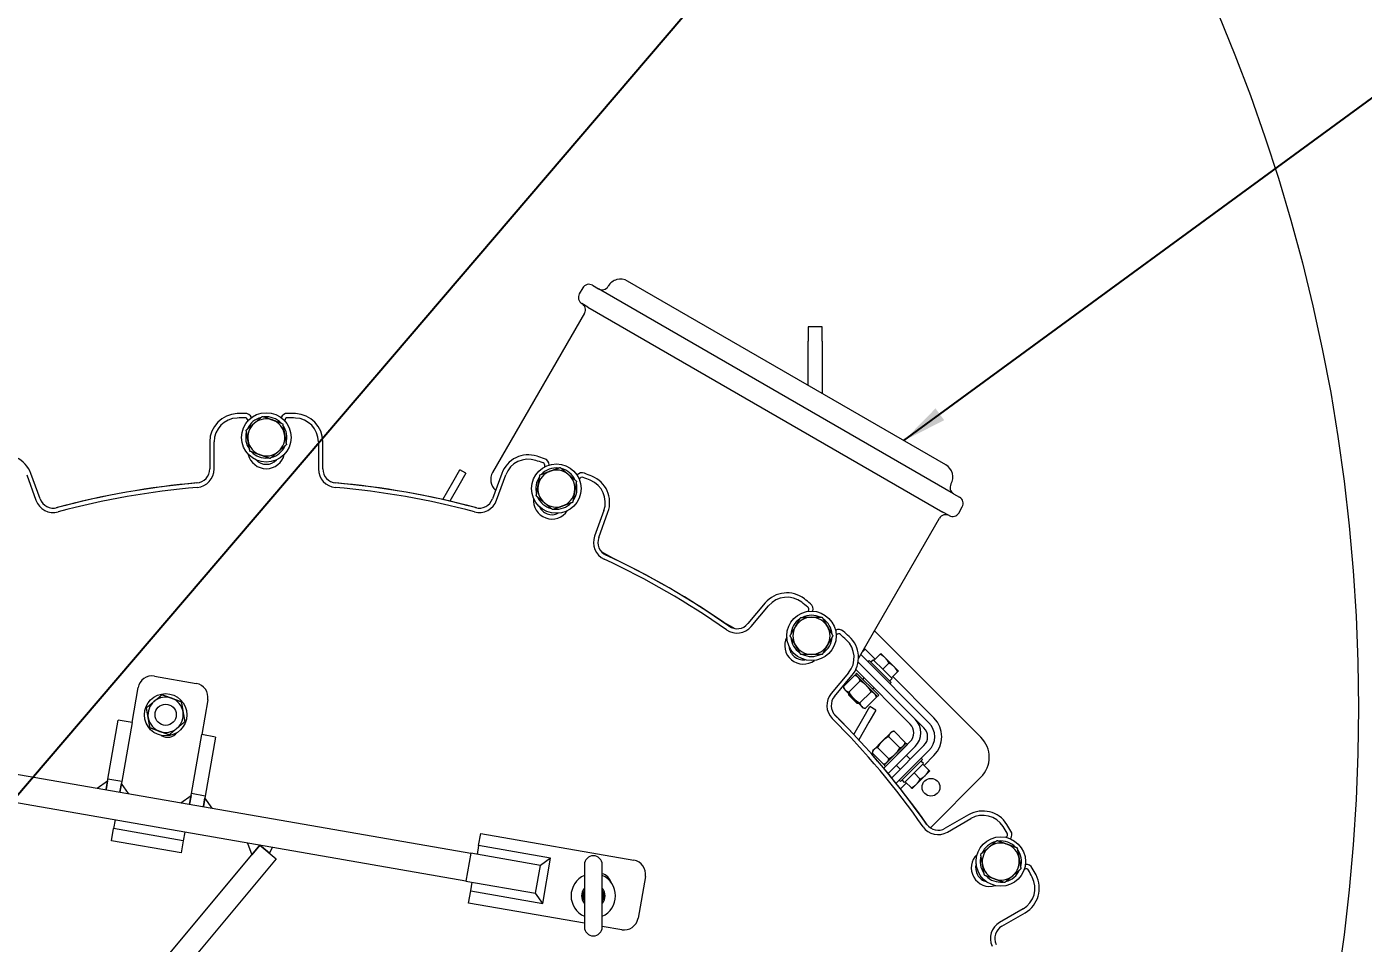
# Model space of a CAD drawing. Header units: inches. Extents: x 20 to 536, y 8 to 344.
# Drawn here: x 102.39 to 149.68, y 266.12 to 298.55 of the extents above; entities that cross this region are included whole.
import ezdxf

# ---------------------------------------------------------------- set-up
doc = ezdxf.new("R2010")
doc.units = ezdxf.units.IN
doc.header["$LTSCALE"] = 16
doc.header["$MEASUREMENT"] = 0
for name, color, linetype, lineweight in [('Dimension (ANSI)', 7, 'Continuous', 25), ('Symbol', 7, 'Continuous', 25), ('Symbol (ANSI)', 7, 'Continuous', 25), ('Visible', 7, 'Continuous', 18)]:
    doc.layers.add(name, color=color, linetype=linetype, lineweight=lineweight)
doc.styles.add('MEMCOR Medium', font='arial.ttf')
doc.styles.add('Standard D-E', font='arial.ttf')
doc.dimstyles.new('Default (ANSI)', dxfattribs={"dimscale": 16, "dimtxt": 0.15, "dimasz": 0.098425, "dimexe": 0.125, "dimexo": 0.0625, "dimgap": 0.031496, "dimtad": 0, "dimtih": 1, "dimtoh": 1, "dimdec": 4, "dimrnd": 1e-08, "dimzin": 3, "dimdsep": 46, "dimlunit": 5, "dimtxsty": 'MEMCOR Medium', "dimcen": 0.09, "dimdle": 0.393701, "dimclrd": 256, "dimclre": 256, "dimclrt": 256, "dimadec": 0, "dimazin": 1, "dimtfac": 0.8, "dimtofl": 0, "dimtmove": 0, "dimatfit": 3, "dimfxl": 1, "dimfrac": 1, "dimtolj": 1, "dimtzin": 4, "dimlwd": -1, "dimlwe": -1, "dimarcsym": 0})
doc.dimstyles.new('Default (ANSI)$7', dxfattribs={"dimscale": 16, "dimtxt": 0.15, "dimasz": 0.098425, "dimexe": 0.125, "dimexo": 0.0625, "dimgap": 0.031496, "dimtad": 0, "dimtih": 1, "dimtoh": 1, "dimdec": 4, "dimrnd": 1e-08, "dimzin": 3, "dimdsep": 46, "dimlunit": 5, "dimtxsty": 'MEMCOR Medium', "dimcen": 0.09, "dimdle": 0.393701, "dimclrd": 256, "dimclre": 256, "dimclrt": 256, "dimadec": 0, "dimazin": 1, "dimtfac": 0.8, "dimtofl": 0, "dimtmove": 0, "dimatfit": 3, "dimfxl": 1, "dimfrac": 1, "dimtolj": 1, "dimtzin": 4, "dimlwd": -1, "dimlwe": -1, "dimarcsym": 0})
doc.dimstyles.new('in [mm] D-E NeptuneBenson$7', dxfattribs={"dimscale": 16, "dimtxt": 0.15, "dimasz": 0.098425, "dimexe": 0.125, "dimexo": 0.063, "dimgap": 0.031496, "dimtad": 0, "dimtih": 1, "dimtoh": 1, "dimdec": 4, "dimrnd": 1e-08, "dimzin": 3, "dimdsep": 46, "dimlunit": 5, "dimtxsty": 'Standard D-E', "dimcen": 0.09, "dimdle": 0.393701, "dimclrd": 256, "dimclre": 256, "dimclrt": 256, "dimadec": 1, "dimazin": 1, "dimtfac": 1, "dimtofl": 0, "dimtmove": 0, "dimatfit": 3, "dimfxl": 1, "dimfrac": 1, "dimtolj": 1, "dimtzin": 4, "dimlwd": -1, "dimlwe": -1, "dimarcsym": 0})

# ---------------------------------------------------------------- blocks, each defined once
blk = doc.blocks.new('*D26')
at = {"layer": 'Defpoints', "color": 0, "transparency": 16777216}
for p in [(124.992, 324.332), (86.51, 274.451)]:
    blk.add_point(p, dxfattribs=at)
at = {"layer": 'Dimension (ANSI)', "transparency": 16777216}
for p, q in [((132.33, 333.844), (125.954, 325.579)), ((134.447, 333.844), (132.33, 333.844))]:
    blk.add_line(p, q, dxfattribs=at)
blk.add_solid([(125.746, 325.739), (126.162, 325.418), (124.992, 324.332)], dxfattribs=at)
at = {"layer": 'Dimension (ANSI)', "transparency": 16777216, "insert": (134.951, 339.168), "char_height": 2.4, "attachment_point": 1, "style": 'MEMCOR Medium'}
blk.add_mtext('\\A1; \\fArial|b0|i0;\\H2.4000;R63 in\\P[R1600.2 mm]{\\P\\fArial|b0|i0;\\H2.4000;RADIAL CLEARANCE REQUIRED}', dxfattribs=at)

msp = doc.modelspace()

# ---------------------------------------------------------------- linework, layer by layer
at = {"layer": 'Visible'}
for p, q in [((122.40861, 289.40108), (122.62511, 289.27608)), ((134.90796, 283.05059), (123.64963, 289.55059)), ((122.0671, 289.30957), (121.9421, 289.09306)), ((135.18248, 282.02608), (122.62511, 289.27608)), ((122.25011, 288.62656), (122.03361, 288.75156)), ((122.25011, 288.62656), (134.80748, 281.37656)), ((122.12511, 288.41005), (118.87511, 282.78088)), ((135.18248, 282.02608), (135.39899, 281.90108)), ((135.02399, 281.25156), (134.80748, 281.37656)), ((135.36549, 281.34306), (135.49049, 281.55957)), ((131.82039, 276.20276), (134.68248, 281.16005)), ((122.71495, 279.9866), (123.1948, 279.70956)), ((126.96094, 277.53518), (127.44079, 277.25814))]:
    msp.add_line(p, q, dxfattribs=at)
at = {"layer": 'Visible', "linetype": 'Continuous', "lineweight": 18}
for p, q in [((130.03839, 287.92561), (130.03839, 287.42561)), ((130.53839, 287.92561), (130.03839, 287.92561)), ((130.53839, 287.42561), (130.53839, 287.92561)), ((130.03839, 285.86204), (130.03839, 287.42561)), ((130.53839, 287.42561), (130.53839, 285.57337)), ((110.21374, 284.61724), (110.21374, 284.59793)), ((111.52374, 284.59793), (111.52374, 284.61724)), ((108.86874, 283.85968), (108.86874, 282.90347)), ((109.02374, 282.90347), (109.02374, 283.85968)), ((112.71374, 283.85968), (112.71374, 282.90347)), ((112.86874, 282.90347), (112.86874, 283.85968)), ((110.93131, 283.29095), (110.93006, 283.29796)), ((117.46665, 282.43936), (117.71665, 282.87237)), ((117.93316, 282.74737), (117.71665, 282.87237)), ((120.72104, 282.99551), (120.71444, 282.97736)), ((102.39376, 282.69064), (102.72081, 281.79209)), ((102.86646, 281.84511), (102.53942, 282.74365)), ((117.10969, 281.82108), (117.46665, 282.43936)), ((117.68316, 282.31436), (117.36462, 281.76263)), ((117.93316, 282.74737), (117.68316, 282.31436)), ((119.19805, 282.74365), (118.87101, 281.84511)), ((119.01666, 281.79209), (119.34371, 282.69064)), ((121.94543, 282.52932), (121.95204, 282.54746)), ((120.94173, 281.50378), (120.94295, 281.5108)), ((122.81117, 281.42859), (122.48413, 280.53004)), ((122.62978, 280.47703), (122.95682, 281.37557)), ((128.52273, 278.16209), (127.90809, 277.42959)), ((128.02683, 277.32996), (128.64147, 278.06246)), ((130.04001, 277.87787), (130.0276, 277.86308)), ((127.20887, 277.36365), (127.22687, 277.38165)), ((132.38387, 277.17873), (136.15272, 273.40988)), ((131.03112, 277.02103), (131.04353, 277.03582)), ((129.73719, 276.40062), (129.74074, 276.4068)), ((134.31425, 273.91899), (131.89729, 276.33595)), ((132.05616, 276.53063), (131.9462, 276.42067)), ((132.05616, 276.53063), (132.0267, 276.5601)), ((132.41269, 276.1741), (132.05616, 276.53063)), ((132.34837, 276.15073), (132.25998, 276.06234)), ((132.34837, 276.15073), (132.36884, 276.13026)), ((132.36884, 276.13026), (132.58428, 276.34569)), ((132.76659, 276.21865), (132.61191, 276.37332)), ((133.07595, 275.90929), (132.76659, 276.21865)), ((131.46817, 275.69058), (130.85353, 274.95807)), ((131.75531, 275.67749), (131.71076, 275.63295)), ((131.72328, 275.80285), (133.64836, 273.87777)), ((132.53479, 274.898), (131.75531, 275.67749)), ((133.82514, 274.05455), (131.8077, 276.07199)), ((134.13747, 273.74222), (131.8077, 276.07199)), ((132.20007, 276.12225), (132.15553, 276.07771)), ((132.97956, 275.34277), (132.20007, 276.12225)), ((132.41611, 276.08299), (132.36884, 276.13026)), ((132.41611, 276.08299), (132.63093, 275.86817)), ((132.6782, 275.8209), (132.63093, 275.86817)), ((132.6782, 275.8209), (132.89364, 276.03633)), ((132.72547, 275.77363), (132.6782, 275.8209)), ((132.72547, 275.77363), (132.94029, 275.55881)), ((132.98756, 275.51154), (133.203, 275.72698)), ((133.23063, 275.75461), (133.07595, 275.90929)), ((106.91353, 275.57216), (108.39124, 275.31455)), ((130.97227, 274.85844), (131.58691, 275.59094)), ((131.28804, 275.20223), (131.68492, 275.59911)), ((131.30988, 275.12071), (131.28804, 275.20223)), ((131.48091, 275.00936), (131.8778, 275.40624)), ((131.76644, 275.57727), (131.68492, 275.59911)), ((132.49025, 274.85346), (131.71076, 275.63295)), ((132.01494, 275.51119), (131.96827, 275.46452)), ((133.0115, 275.4876), (132.92311, 275.39921)), ((132.97956, 275.34277), (132.93502, 275.29822)), ((132.98756, 275.51154), (132.94029, 275.55881)), ((132.98756, 275.51154), (133.0115, 275.4876)), ((134.49102, 274.09577), (133.03141, 275.55538)), ((106.12042, 273.93403), (106.33509, 275.16546)), ((108.79795, 274.73611), (108.58327, 273.50469)), ((131.30988, 275.12071), (131.35464, 275.07596)), ((131.35464, 275.07596), (131.64395, 274.78665)), ((131.47315, 274.90463), (131.47315, 274.95744)), ((131.76193, 274.61585), (131.47315, 274.90463)), ((131.64395, 274.78665), (131.93326, 274.49734)), ((131.86666, 274.62361), (132.26354, 275.02049)), ((132.05953, 274.43074), (132.45642, 274.82762)), ((132.3685, 275.15764), (132.32183, 275.11097)), ((132.43457, 274.90914), (132.45642, 274.82762)), ((132.53479, 274.898), (132.49025, 274.85346)), ((131.76193, 274.61585), (131.81475, 274.61585)), ((131.93326, 274.49734), (131.97802, 274.45258)), ((131.97258, 274.06436), (132.22258, 274.49737)), ((131.97802, 274.45258), (132.05953, 274.43074)), ((132.43908, 274.37237), (132.18908, 273.93936)), ((132.43908, 274.37237), (132.22258, 274.49737)), ((105.26376, 271.9314), (105.62785, 274.0199)), ((106.12042, 273.93403), (105.62785, 274.0199)), ((106.12042, 273.93403), (105.75633, 271.84553)), ((131.65404, 273.51263), (131.97258, 274.06436)), ((132.18908, 273.93936), (131.83212, 273.32108)), ((94.8598, 273.35937), (118.10387, 269.30728)), ((108.21919, 271.41618), (108.58327, 273.50469)), ((109.07585, 273.41882), (108.58327, 273.50469)), ((109.07585, 273.41882), (108.71176, 271.33031)), ((132.95079, 273.56056), (132.66148, 273.27125)), ((132.88419, 273.43429), (133.28107, 273.03741)), ((132.99554, 273.60532), (132.95079, 273.56056)), ((132.99554, 273.60532), (133.07706, 273.62716)), ((133.07706, 273.62716), (133.47394, 273.23028)), ((117.93213, 268.32214), (89.62898, 273.25616)), ((132.32741, 272.93719), (132.30557, 272.85567)), ((132.30557, 272.85567), (132.70245, 272.45879)), ((132.37217, 272.98194), (132.32741, 272.93719)), ((132.66148, 273.27125), (132.37217, 272.98194)), ((132.49844, 273.04854), (132.89532, 272.65166)), ((133.64836, 273.25552), (132.71231, 272.31947)), ((132.72829, 272.42495), (133.50778, 273.20444)), ((132.77283, 272.38041), (133.55232, 273.1599)), ((132.87273, 272.12634), (133.82514, 273.07874)), ((132.99469, 271.97718), (134.13747, 273.11996)), ((133.15233, 271.78127), (134.31425, 272.94319)), ((133.33956, 272.94672), (133.33935, 272.94693)), ((133.4521, 273.14876), (133.47394, 273.23028)), ((133.55232, 273.1599), (133.50778, 273.20444)), ((132.78397, 272.48063), (132.70245, 272.45879)), ((132.77283, 272.38041), (132.72829, 272.42495)), ((132.98601, 272.59317), (132.9858, 272.59338)), ((133.29834, 272.28083), (133.16278, 272.41639)), ((133.30669, 271.84655), (134.08618, 272.62604)), ((133.65189, 272.63439), (133.51634, 272.76995)), ((134.04692, 272.40999), (133.83209, 272.19517)), ((134.11465, 272.47773), (134.02627, 272.56612)), ((134.08618, 272.62604), (134.04164, 272.67058)), ((134.04692, 272.40999), (134.09418, 272.45726)), ((134.11465, 272.47773), (134.09418, 272.45726)), ((134.09418, 272.45726), (134.30962, 272.24183)), ((134.13803, 272.41342), (134.49102, 272.76641)), ((105.1985, 271.55704), (105.26376, 271.9314)), ((105.75633, 271.84553), (105.26376, 271.9314)), ((133.30669, 271.84655), (133.26215, 271.89109)), ((133.45153, 271.81461), (133.36314, 271.903)), ((133.73756, 272.10064), (133.52273, 271.88581)), ((133.73756, 272.10064), (133.78482, 272.1479)), ((133.78482, 272.1479), (133.83209, 272.19517)), ((133.78482, 272.1479), (134.00026, 271.93247)), ((133.87321, 271.75016), (134.18257, 272.05952)), ((134.18257, 272.05952), (134.33725, 272.2142)), ((136.15272, 271.99566), (134.36318, 270.20612)), ((104.89064, 271.61071), (105.25217, 271.8649)), ((105.25217, 271.8649), (105.1985, 271.55704)), ((105.75633, 271.84553), (105.69107, 271.47117)), ((105.69107, 271.47117), (105.74474, 271.77903)), ((105.99893, 271.41751), (105.74474, 271.77903)), ((108.15393, 271.04183), (108.21919, 271.41618)), ((108.71176, 271.33031), (108.21919, 271.41618)), ((133.30839, 271.58378), (133.51931, 271.7947)), ((133.47547, 271.83855), (133.45153, 271.81461)), ((133.47547, 271.83855), (133.52273, 271.88581)), ((133.47547, 271.83855), (133.6909, 271.62311)), ((133.71853, 271.59548), (133.87321, 271.75016)), ((107.84607, 271.0955), (108.2076, 271.34969)), ((108.2076, 271.34969), (108.15393, 271.04183)), ((108.71176, 271.33031), (108.6465, 270.95596)), ((108.6465, 270.95596), (108.70017, 271.26382)), ((108.95436, 270.90229), (108.70017, 271.26382)), ((105.51933, 270.48603), (105.46567, 270.17817)), ((135.71808, 270.66761), (134.88998, 270.1895)), ((134.96748, 270.05527), (135.79558, 270.53337)), ((105.39053, 269.74717), (105.46567, 270.17817)), ((107.92852, 269.74883), (105.46567, 270.17817)), ((107.98219, 270.05669), (107.92852, 269.74883)), ((118.3792, 269.57649), (118.45433, 270.00749)), ((118.45433, 270.00749), (123.87262, 269.06294)), ((95.57438, 251.56119), (110.64495, 269.59249)), ((107.85339, 269.31783), (105.39053, 269.74717)), ((107.92852, 269.74883), (107.85339, 269.31783)), ((110.20957, 269.66839), (110.36153, 269.2534)), ((110.64495, 269.59249), (110.36153, 269.2534)), ((110.64495, 269.59249), (111.22041, 269.11152)), ((110.98404, 269.30908), (110.64495, 269.59249)), ((118.3792, 269.57649), (118.32553, 269.26864)), ((120.92825, 269.13212), (118.3792, 269.57649)), ((137.04665, 269.88158), (137.02992, 269.87193)), ((111.22041, 269.11152), (96.14985, 251.08021)), ((111.08032, 269.5166), (110.98404, 269.30908)), ((118.10387, 269.30728), (117.93213, 268.32214)), ((120.56673, 268.87793), (118.10387, 269.30728)), ((120.92825, 269.13212), (120.56673, 268.87793)), ((120.64918, 267.53127), (120.92825, 269.13212)), ((120.39499, 267.89279), (120.56673, 268.87793)), ((122.12377, 268.90279), (122.12377, 266.69807)), ((122.7537, 266.69807), (122.7537, 268.90279)), ((136.25683, 268.597), (136.26228, 268.60159)), ((137.68492, 268.73744), (137.70165, 268.74709)), ((117.93213, 268.32214), (120.39499, 267.89279)), ((118.10012, 267.97564), (118.15379, 268.28349)), ((124.27932, 268.4845), (124.02171, 267.00678)), ((118.02499, 267.54464), (118.10012, 267.97564)), ((118.10012, 267.97564), (120.64918, 267.53127)), ((120.64918, 267.53127), (120.39499, 267.89279)), ((122.12377, 266.8301), (118.02499, 267.54464)), ((137.64058, 267.33774), (136.81248, 266.85963)), ((136.88998, 266.7254), (137.71808, 267.20351)), ((123.44327, 266.60008), (122.7537, 266.72029))]:
    msp.add_line(p, q, dxfattribs=at)
for centre, radius in [((86.51016, 274.4507), 63), ((110.86874, 284.01776), 0.875), ((121.1315, 282.20816), 0.875), ((130.15643, 276.99761), 0.875), ((107.30791, 274.2059), 0.75), ((107.30791, 274.2059), 0.37513), ((107.30791, 274.2059), 0.375), ((134.38496, 271.64211), 0.315), ((136.85498, 269.0146), 0.875)]:
    msp.add_circle(centre, radius, dxfattribs=at)
at = {"layer": 'Visible'}
for centre, radius, start, end in [((122.28361, 289.18457), 0.25, 60, 150), ((123.39963, 289.11758), 0.5, 60, 150), ((122.15861, 288.96806), 0.25, 150, 240), ((122.75011, 289.49258), 0.25, 240, 330), ((121.90861, 288.53505), 0.25, 330, 60), ((119.30813, 282.53088), 0.5, 150, 229.365118), ((134.65796, 282.61758), 0.5, 330, 60), ((135.30748, 282.24258), 0.25, 150, 240), ((135.27399, 281.68457), 0.25, 330, 60), ((134.89899, 281.03505), 0.25, 60, 150), ((135.14899, 281.46806), 0.25, 240, 330)]:
    msp.add_arc(centre, radius, start, end, dxfattribs=at)
at = {"layer": 'Visible', "linetype": 'Continuous', "lineweight": 18}
for centre, radius, start, end in [((109.86874, 283.85968), 1, 91.918851, 180), ((109.86874, 283.85968), 0.845, 91.918851, 180), ((110.86874, 254.01143), 30.865, 91.403761, 91.918851), ((110.86874, 254.01143), 30.71, 91.403761, 91.918851), ((110.11874, 284.61724), 0.25, 24.25653, 91.403761), ((110.11874, 284.61724), 0.095, 0, 91.403761), ((110.86874, 284.01776), 0.7295, 104.170271, 156.051989), ((110.86874, 284.01776), 0.656, 70.11113, 130.11113), ((110.86874, 284.01776), 0.7295, 44.170271, 96.051989), ((111.61874, 284.61724), 0.25, 88.596239, 155.74347), ((111.61874, 284.61724), 0.095, 88.596239, 180), ((110.86874, 254.01143), 30.71, 88.081149, 88.596239), ((110.86874, 254.01143), 30.865, 88.081149, 88.596239), ((111.86874, 283.85968), 0.845, 0, 88.081149), ((111.86874, 283.85968), 1, 0, 88.081149), ((110.86874, 284.01776), 0.7295, 164.170271, 216.051989), ((110.86874, 284.01776), 0.656, 130.11113, 190.11113), ((110.86874, 284.01776), 0.656, 10.11113, 70.11113), ((110.86874, 284.01776), 0.7295, 344.170271, 36.051989), ((110.86874, 284.01776), 0.656, 190.11113, 250.11113), ((110.86874, 284.01776), 0.7295, 284.170271, 336.051989), ((110.86874, 284.01776), 0.656, 310.11113, 10.11113), ((101.59972, 282.40163), 1, 20, 108.081149), ((110.86874, 283.56643), 0.655, 192.990051, 347.009949), ((110.86874, 284.01776), 0.7295, 224.170271, 274.921056), ((110.86874, 284.01776), 0.656, 250.11113, 310.11113), ((110.86874, 284.01776), 0.7295, 274.921056, 276.051989), ((120.13775, 282.40163), 1, 71.918851, 160), ((120.13775, 282.40163), 0.845, 71.918851, 160), ((110.86874, 254.01143), 30.865, 71.403761, 71.918851), ((120.63177, 283.028), 0.25, 4.25653, 71.403761), ((108.36874, 282.90347), 0.5, 274.94543, 0), ((108.36874, 282.90347), 0.655, 274.94543, 0), ((110.86874, 283.56643), 0.5, 223.719204, 316.280796), ((113.36874, 282.90347), 0.655, 180, 265.05457), ((113.36874, 282.90347), 0.5, 180, 265.05457), ((110.86874, 254.01143), 30.71, 71.403761, 71.918851), ((121.1315, 282.20816), 0.656, 110.11113, 170.11113), ((121.1315, 282.20816), 0.7295, 84.170271, 136.051989), ((120.63177, 283.028), 0.095, 340, 71.403761), ((121.1315, 282.20816), 0.656, 50.11113, 110.11113), ((121.1315, 282.20816), 0.7295, 24.170271, 76.051989), ((122.04131, 282.51497), 0.25, 68.596239, 135.74347), ((110.86874, 254.01143), 28.50133, 94.872782, 105.127218), ((110.86874, 254.01143), 28.5, 94.94543, 105.05457), ((110.86874, 254.01143), 28.50133, 74.872782, 85.127218), ((110.86874, 254.01143), 28.5, 74.94543, 85.05457), ((121.1315, 282.20816), 0.7295, 144.170271, 196.051989), ((121.1315, 282.20816), 0.656, 170.11113, 230.11113), ((121.1315, 282.20816), 0.656, 350.11113, 50.11113), ((121.1315, 282.20816), 0.7295, 324.170271, 16.051989), ((122.04131, 282.51497), 0.095, 68.596239, 160), ((110.86874, 254.01143), 30.71, 68.081149, 68.596239), ((110.86874, 254.01143), 30.865, 68.081149, 68.596239), ((122.01713, 281.71759), 0.845, 340, 68.081149), ((122.01713, 281.71759), 1, 340, 68.081149), ((103.33631, 282.01612), 0.5, 200, 285.05457), ((110.86874, 254.01143), 28.345, 94.94543, 105.05457), ((110.86874, 254.01143), 28.345, 74.94543, 85.05457), ((118.40116, 282.01612), 0.5, 254.94543, 340), ((120.97714, 281.78405), 0.655, 172.990051, 327.009949), ((121.1315, 282.20816), 0.7295, 204.170271, 254.921056), ((121.1315, 282.20816), 0.656, 290.11113, 350.11113), ((103.33631, 282.01612), 0.655, 200, 285.05457), ((118.40116, 282.01612), 0.655, 254.94543, 340), ((120.97714, 281.78405), 0.5, 203.719204, 296.280796), ((121.1315, 282.20816), 0.656, 230.11113, 290.11113), ((121.1315, 282.20816), 0.7295, 254.921056, 256.051989), ((121.1315, 282.20816), 0.7295, 264.170271, 316.051989), ((123.09963, 280.30602), 0.655, 160, 245.05457), ((123.09963, 280.30602), 0.5, 160, 245.05457), ((110.86874, 254.01143), 28.345, 54.94543, 65.05457), ((110.86874, 254.01143), 28.50133, 54.872782, 65.127218), ((110.86874, 254.01143), 28.5, 54.94543, 65.05457), ((129.28878, 277.51931), 1, 51.918851, 140), ((129.28878, 277.51931), 0.845, 51.918851, 140), ((110.86874, 254.01143), 30.71, 51.403761, 51.918851), ((110.86874, 254.01143), 30.865, 51.403761, 51.918851), ((129.96724, 277.93893), 0.25, 344.25653, 51.403761), ((130.15643, 276.99761), 0.7295, 124.170271, 176.051989), ((130.15643, 276.99761), 0.656, 90.11113, 150.11113), ((130.15643, 276.99761), 0.7295, 64.170271, 116.051989), ((129.96724, 277.93893), 0.095, 320, 51.403761), ((130.15643, 276.99761), 0.656, 30.11113, 90.11113), ((130.15643, 276.99761), 0.7295, 4.170271, 56.051989), ((127.52507, 277.75099), 0.655, 234.94543, 320), ((127.52507, 277.75099), 0.5, 234.94543, 320), ((130.15643, 276.99761), 0.656, 150.11113, 210.11113), ((130.15643, 276.99761), 0.656, 330.11113, 30.11113), ((131.11631, 276.97475), 0.25, 48.596239, 115.74347), ((110.86874, 254.01143), 30.865, 48.081149, 48.596239), ((129.86632, 276.65187), 0.655, 152.990051, 307.009949), ((129.86632, 276.65187), 0.5, 183.719204, 276.280796), ((130.15643, 276.99761), 0.7295, 184.170271, 234.921056), ((130.15643, 276.99761), 0.656, 210.11113, 270.11113), ((130.15643, 276.99761), 0.656, 270.11113, 330.11113), ((130.15643, 276.99761), 0.7295, 304.170271, 356.051989), ((131.11631, 276.97475), 0.095, 48.596239, 140), ((110.86874, 254.01143), 30.71, 48.081149, 48.596239), ((130.82087, 276.23373), 0.845, 320, 48.081149), ((130.82087, 276.23373), 1, 320, 48.081149), ((130.15643, 276.99761), 0.7295, 234.921056, 236.051989), ((130.15643, 276.99761), 0.7295, 244.170271, 296.051989), ((106.82766, 275.07959), 0.5, 80.11113, 170.11113), ((108.30537, 274.82198), 0.5, 350.11113, 80.11113), ((107.30791, 274.2059), 0.625, 70, 130), ((107.30791, 274.2059), 0.625, 10, 70), ((131.35529, 274.53705), 0.655, 140, 225.05457), ((131.35529, 274.53705), 0.5, 140, 225.05457), ((107.30791, 274.2059), 0.625, 130, 190), ((107.30791, 274.2059), 0.625, 310, 10), ((107.30791, 274.2059), 0.625, 190, 250), ((110.86874, 254.01143), 28.345, 34.94543, 45.05457), ((110.86874, 254.01143), 28.50133, 34.872782, 45.127218), ((110.86874, 254.01143), 28.5, 34.94543, 45.05457), ((133.33723, 273.56665), 0.44, 315, 45), ((133.33723, 273.56665), 0.69, 315, 45), ((133.82634, 273.43109), 0.69, 315, 45), ((133.82634, 273.43109), 0.94, 315, 45), ((107.30791, 274.2059), 0.625, 250, 310), ((107.37417, 273.84743), 0.435, 239.755614, 321.190821), ((133.82634, 273.43109), 0.44, 315, 45), ((135.44562, 272.70277), 1, 315, 45), ((136.21808, 269.80158), 1, 31.918851, 120), ((136.21808, 269.80158), 0.845, 31.918851, 120), ((134.63998, 270.62251), 0.655, 214.94543, 300), ((134.63998, 270.62251), 0.5, 214.94543, 300), ((110.86874, 254.01143), 30.71, 31.403761, 31.918851), ((136.99915, 269.96386), 0.095, 300, 31.403761), ((110.86874, 254.01143), 30.865, 31.403761, 31.918851), ((136.99915, 269.96386), 0.25, 324.25653, 31.403761), ((136.85498, 269.0146), 0.7295, 104.170271, 156.051989), ((136.85498, 269.0146), 0.656, 70.11113, 130.11113), ((136.85498, 269.0146), 0.7295, 44.170271, 96.051989), ((136.85498, 269.0146), 0.656, 10.11113, 70.11113), ((122.43874, 268.90279), 0.31496, 0, 180), ((123.78675, 268.57036), 0.5, 350.11113, 80.11113), ((136.46412, 268.78893), 0.655, 132.990051, 287.009949), ((136.85498, 269.0146), 0.7295, 164.170271, 214.921056), ((136.85498, 269.0146), 0.656, 130.11113, 190.11113), ((136.85498, 269.0146), 0.656, 310.11113, 10.11113), ((136.85498, 269.0146), 0.7295, 344.170271, 36.051989), ((122.6493, 268.1596), 0.435, 14.910415, 76.114647), ((136.46412, 268.78893), 0.5, 163.719204, 256.280796), ((136.85498, 269.0146), 0.656, 190.11113, 250.11113), ((136.85498, 269.0146), 0.7295, 214.921056, 216.051989), ((136.85498, 269.0146), 0.7295, 284.170271, 336.051989), ((137.74915, 268.66482), 0.095, 28.596239, 120), ((137.74915, 268.66482), 0.25, 28.596239, 95.74347), ((110.86874, 254.01143), 30.71, 28.081149, 28.596239), ((110.86874, 254.01143), 30.865, 28.081149, 28.596239), ((122.43874, 267.80043), 0.7874, 113.578178, 246.421822), ((122.43874, 267.80043), 0.7874, 293.578178, 66.421822), ((136.85498, 269.0146), 0.7295, 224.170271, 276.051989), ((136.85498, 269.0146), 0.656, 250.11113, 310.11113), ((137.21808, 268.06953), 0.845, 300, 28.081149), ((137.21808, 268.06953), 1, 300, 28.081149), ((122.43874, 267.80043), 0.41534, 139.315835, 220.684165), ((122.43874, 267.80043), 0.375, 147.129035, 212.870965), ((122.43874, 267.80043), 0.3625, 150.326076, 209.673924), ((122.43874, 267.80043), 0.41534, 319.315835, 40.684165), ((122.43874, 267.80043), 0.375, 327.129035, 32.870965), ((122.43874, 267.80043), 0.3625, 330.326076, 29.673924), ((122.43874, 266.69807), 0.31496, 180, 0), ((123.52914, 267.09265), 0.5, 260.11113, 350.11113), ((137.13998, 266.29239), 0.655, 120, 205.05457), ((137.13998, 266.29239), 0.5, 120, 205.05457)]:
    msp.add_arc(centre, radius, start, end, dxfattribs=at)
for points, weights in [([(110.44609, 284.51947), (110.58052, 284.63271), (110.73575, 284.76348)], [1, 1.0379548493, 1]), ([(110.73575, 284.76348), (110.92661, 284.69443), (111.0919, 284.63463)], [1, 1.0379548493, 1]), ([(110.15643, 284.27545), (110.31166, 284.40622), (110.44609, 284.51947)], [1, 1.0379548493, 1]), ([(110.22292, 283.90259), (110.19206, 284.07564), (110.15643, 284.27545)], [1, 1.0379548493, 1]), ([(111.0919, 284.63463), (111.25719, 284.57484), (111.44806, 284.50579)], [1, 1.0379548493, 1]), ([(111.44806, 284.50579), (111.48369, 284.30597), (111.51455, 284.13293)], [1, 1.0379548493, 1]), ([(110.28941, 283.52974), (110.25378, 283.72955), (110.22292, 283.90259)], [1, 1.0379548493, 1]), ([(111.58104, 283.76007), (111.42581, 283.6293), (111.29138, 283.51605)], [1, 1.0379548493, 1]), ([(111.51455, 284.13293), (111.54541, 283.95988), (111.58104, 283.76007)], [1, 1.0379548493, 1]), ([(110.64557, 283.40089), (110.48028, 283.46069), (110.28941, 283.52974)], [1, 1.0379548493, 1]), ([(111.00172, 283.27204), (110.81086, 283.34109), (110.64557, 283.40089)], [1, 1.0379548493, 1]), ([(111.29138, 283.51605), (111.15695, 283.40281), (111.00172, 283.27204)], [1, 1.0379548493, 1]), ([(120.5503, 282.69393), (120.74089, 282.76372), (120.90594, 282.82416)], [1, 1.0379548493, 1]), ([(120.90594, 282.82416), (121.071, 282.8846), (121.26159, 282.95439)], [1, 1.0379548493, 1]), ([(121.26159, 282.95439), (121.41733, 282.82422), (121.5522, 282.7115)], [1, 1.0379548493, 1]), ([(120.42021, 281.9477), (120.45506, 282.14765), (120.48525, 282.32082)], [1, 1.0379548493, 1]), ([(120.48525, 282.32082), (120.51544, 282.49398), (120.5503, 282.69393)], [1, 1.0379548493, 1]), ([(121.5522, 282.7115), (121.68707, 282.59878), (121.8428, 282.46861)], [1, 1.0379548493, 1]), ([(121.8428, 282.46861), (121.80795, 282.26866), (121.77776, 282.0955)], [1, 1.0379548493, 1]), ([(120.71081, 281.70482), (120.57594, 281.81754), (120.42021, 281.9477)], [1, 1.0379548493, 1]), ([(121.77776, 282.0955), (121.74757, 281.92233), (121.71271, 281.72238)], [1, 1.0379548493, 1]), ([(121.00142, 281.46193), (120.84568, 281.59209), (120.71081, 281.70482)], [1, 1.0379548493, 1]), ([(121.35707, 281.59216), (121.19201, 281.53172), (121.00142, 281.46193)], [1, 1.0379548493, 1]), ([(121.71271, 281.72238), (121.52212, 281.65259), (121.35707, 281.59216)], [1, 1.0379548493, 1]), ([(129.58768, 277.32451), (129.67528, 277.47691), (129.77642, 277.65288)], [1, 1.0379548493, 1]), ([(129.77642, 277.65288), (129.97939, 277.65327), (130.15516, 277.65361)], [1, 1.0379548493, 1]), ([(130.15516, 277.65361), (130.33093, 277.65395), (130.5339, 277.65435)], [1, 1.0379548493, 1]), ([(130.5339, 277.65435), (130.63573, 277.47877), (130.72391, 277.32671)], [1, 1.0379548493, 1]), ([(129.39895, 276.99614), (129.50009, 277.17212), (129.58768, 277.32451)], [1, 1.0379548493, 1]), ([(130.72391, 277.32671), (130.81209, 277.17466), (130.91391, 276.99908)], [1, 1.0379548493, 1]), ([(129.58896, 276.66851), (129.50077, 276.82057), (129.39895, 276.99614)], [1, 1.0379548493, 1]), ([(129.77896, 276.34088), (129.67714, 276.51646), (129.58896, 276.66851)], [1, 1.0379548493, 1]), ([(130.72518, 276.67072), (130.63759, 276.51832), (130.53645, 276.34235)], [1, 1.0379548493, 1]), ([(130.91391, 276.99908), (130.81277, 276.82311), (130.72518, 276.67072)], [1, 1.0379548493, 1]), ([(130.15771, 276.34161), (129.98193, 276.34127), (129.77896, 276.34088)], [1, 1.0379548493, 1]), ([(130.53645, 276.34235), (130.33348, 276.34196), (130.15771, 276.34161)], [1, 1.0379548493, 1]), ([(132.58428, 276.34569), (132.61191, 276.37332), (132.61191, 276.37332)], [1.01001874936, 1.04314139574, 1]), ([(132.76659, 276.21865), (132.6948, 276.29043), (132.58428, 276.34569)], [1, 1.04314139574, 1.01001874936]), ([(132.89364, 276.03633), (132.83838, 276.14686), (132.76659, 276.21865)], [1.01001874936, 1.04314139574, 1]), ([(133.07595, 275.90929), (133.00416, 275.98107), (132.89364, 276.03633)], [1, 1.04314139574, 1.01001874936]), ([(133.203, 275.72698), (133.14774, 275.8375), (133.07595, 275.90929)], [1.01001874936, 1.04314139574, 1]), ([(133.23063, 275.75461), (133.23063, 275.75461), (133.203, 275.72698)], [1, 1.04314139574, 1.01001874936]), ([(131.28804, 275.20223), (131.30988, 275.12071), (131.35464, 275.07596)], [1, 1.0379548493, 1]), ([(131.8112, 275.53251), (131.76644, 275.57727), (131.68492, 275.59911)], [1, 1.0379548493, 1]), ([(131.8778, 275.40624), (131.85595, 275.48776), (131.8112, 275.53251)], [1, 1.0379548493, 1]), ([(132.10051, 275.2432), (132.01099, 275.33272), (131.8778, 275.40624)], [1, 1.0379548493, 1]), ([(132.26354, 275.02049), (132.19002, 275.15369), (132.10051, 275.2432)], [1, 1.0379548493, 1]), ([(106.90616, 274.68468), (107.03445, 274.79232), (107.18259, 274.91662)], [1, 1.0379548493, 1]), ([(107.18259, 274.91662), (107.3643, 274.85048), (107.52167, 274.79321)], [1, 1.0379548493, 1]), ([(107.52167, 274.79321), (107.67904, 274.73593), (107.86075, 274.66979)], [1, 1.0379548493, 1]), ([(131.35464, 275.07596), (131.3994, 275.0312), (131.48091, 275.00936)], [1, 1.0379548493, 1]), ([(131.48091, 275.00936), (131.55444, 274.87616), (131.64395, 274.78665)], [1, 1.0379548493, 1]), ([(131.64395, 274.78665), (131.73346, 274.69713), (131.86666, 274.62361)], [1, 1.0379548493, 1]), ([(132.38982, 274.95389), (132.34506, 274.99865), (132.26354, 275.02049)], [1, 1.0379548493, 1]), ([(132.45642, 274.82762), (132.43457, 274.90914), (132.38982, 274.95389)], [1, 1.0379548493, 1]), ([(106.62974, 274.45273), (106.77788, 274.57703), (106.90616, 274.68468)], [1, 1.0379548493, 1]), ([(106.6924, 274.09737), (106.66332, 274.26229), (106.62974, 274.45273)], [1, 1.0379548493, 1]), ([(107.86075, 274.66979), (107.89433, 274.47935), (107.92341, 274.31443)], [1, 1.0379548493, 1]), ([(107.92341, 274.31443), (107.95249, 274.1495), (107.98607, 273.95907)], [1, 1.0379548493, 1]), ([(131.86666, 274.62361), (131.8885, 274.54209), (131.93326, 274.49734)], [1, 1.0379548493, 1]), ([(131.93326, 274.49734), (131.97802, 274.45258), (132.05953, 274.43074)], [1, 1.0379548493, 1]), ([(106.75506, 273.74201), (106.72148, 273.93244), (106.6924, 274.09737)], [1, 1.0379548493, 1]), ([(107.98607, 273.95907), (107.83794, 273.83477), (107.70965, 273.72712)], [1, 1.0379548493, 1]), ([(107.09414, 273.61859), (106.93677, 273.67587), (106.75506, 273.74201)], [1, 1.0379548493, 1]), ([(107.43323, 273.49517), (107.25151, 273.56131), (107.09414, 273.61859)], [1, 1.0379548493, 1]), ([(107.70965, 273.72712), (107.58136, 273.61947), (107.43323, 273.49517)], [1, 1.0379548493, 1]), ([(132.88419, 273.43429), (132.75099, 273.36076), (132.66148, 273.27125)], [1, 1.0379548493, 1]), ([(132.95079, 273.56056), (132.90603, 273.51581), (132.88419, 273.43429)], [1, 1.0379548493, 1]), ([(133.07706, 273.62716), (132.99554, 273.60532), (132.95079, 273.56056)], [1, 1.0379548493, 1]), ([(132.37217, 272.98194), (132.32741, 272.93719), (132.30557, 272.85567)], [1, 1.0379548493, 1]), ([(132.49844, 273.04854), (132.41692, 273.0267), (132.37217, 272.98194)], [1, 1.0379548493, 1]), ([(132.66148, 273.27125), (132.57196, 273.18174), (132.49844, 273.04854)], [1, 1.0379548493, 1]), ([(133.11803, 272.8147), (133.20755, 272.90421), (133.28107, 273.03741)], [1, 1.0379548493, 1]), ([(133.28107, 273.03741), (133.36259, 273.05925), (133.40734, 273.104)], [1, 1.0379548493, 1]), ([(133.40734, 273.104), (133.4521, 273.14876), (133.47394, 273.23028)], [1, 1.0379548493, 1]), ([(132.70245, 272.45879), (132.78397, 272.48063), (132.82872, 272.52539)], [1, 1.0379548493, 1]), ([(132.82872, 272.52539), (132.87348, 272.57014), (132.89532, 272.65166)], [1, 1.0379548493, 1]), ([(132.89532, 272.65166), (133.02852, 272.72518), (133.11803, 272.8147)], [1, 1.0379548493, 1]), ([(133.87321, 271.75016), (133.945, 271.82194), (134.00026, 271.93247)], [1, 1.04314139574, 1.01001874936]), ([(134.00026, 271.93247), (134.11079, 271.98773), (134.18257, 272.05952)], [1.01001874936, 1.04314139574, 1]), ([(134.18257, 272.05952), (134.25436, 272.1313), (134.30962, 272.24183)], [1, 1.04314139574, 1.01001874936]), ([(134.30962, 272.24183), (134.33725, 272.2142), (134.33725, 272.2142)], [1.01001874936, 1.04314139574, 1]), ([(133.6909, 271.62311), (133.80143, 271.67837), (133.87321, 271.75016)], [1.01001874936, 1.04314139574, 1]), ([(133.71853, 271.59548), (133.71853, 271.59548), (133.6909, 271.62311)], [1, 1.04314139574, 1.01001874936]), ([(136.43234, 269.5163), (136.56677, 269.62955), (136.722, 269.76031)], [1, 1.0379548493, 1]), ([(136.722, 269.76031), (136.91286, 269.69127), (137.07815, 269.63147)], [1, 1.0379548493, 1]), ([(137.07815, 269.63147), (137.24344, 269.57167), (137.4343, 269.50262)], [1, 1.0379548493, 1]), ([(136.14268, 269.27229), (136.29791, 269.40306), (136.43234, 269.5163)], [1, 1.0379548493, 1]), ([(136.20917, 268.89943), (136.17831, 269.07247), (136.14268, 269.27229)], [1, 1.0379548493, 1]), ([(137.4343, 269.50262), (137.46993, 269.30281), (137.50079, 269.12976)], [1, 1.0379548493, 1]), ([(137.50079, 269.12976), (137.53165, 268.95672), (137.56728, 268.7569)], [1, 1.0379548493, 1]), ([(136.27566, 268.52657), (136.24003, 268.72638), (136.20917, 268.89943)], [1, 1.0379548493, 1]), ([(137.56728, 268.7569), (137.41205, 268.62614), (137.27762, 268.51289)], [1, 1.0379548493, 1]), ([(136.63181, 268.39772), (136.46652, 268.45752), (136.27566, 268.52657)], [1, 1.0379548493, 1]), ([(136.98796, 268.26888), (136.7971, 268.33793), (136.63181, 268.39772)], [1, 1.0379548493, 1]), ([(137.27762, 268.51289), (137.14319, 268.39964), (136.98796, 268.26888)], [1, 1.0379548493, 1])]:
    msp.add_rational_spline(points, weights, degree=2, dxfattribs=at)

# ---------------------------------------------------------------- dimensions: what is measured, and where the dimension line sits
at = {"layer": 'Dimension (ANSI)'}
dim = msp.add_radius_dim(center=(86.51016, 274.4507), mpoint=(124.99217, 324.33191), text=' \\fArial|b0|i0;\\H2.4000;<> in\\X[R1600.2 mm]{\\P\\fArial|b0|i0;\\H2.4000;RADIAL CLEARANCE REQUIRED}', dimstyle='Default (ANSI)', override={"dimgap": 0.031496, "dimdec": 4, "dimlfac": 1, "dimpost": '', "dimcen": 0, "dimtol": 0, "dimlim": 0, "dimtp": 0, "dimtm": 0, "dimtdec": 2, "dimtvp": -0.333333}, dxfattribs=at)
dim.commit()
dim.dimension.update_dxf_attribs({"geometry": '*D26', "text_midpoint": (160.81322, 333.844), "dimtype": 164})

# ---------------------------------------------------------------- leaders
at = {"layer": 'Symbol', "annotation_type": 0, "has_hookline": 1, "hookline_direction": 0, "text_width": 46.80328}
msp.add_leader([(133.42824, 283.90491), (151.2945, 296.98386), (152.8693, 296.98386)], dimstyle='in [mm] D-E NeptuneBenson$7', override={"dimtad": 0}, dxfattribs=at)
at = {"layer": 'Symbol (ANSI)', "annotation_type": 0, "has_hookline": 1, "hookline_direction": 0, "text_width": 45.194}
msp.add_leader([(97.58869, 266.13231), (139.93116, 315.65214), (141.50596, 315.65214)], dimstyle='Default (ANSI)$7', override={"dimtad": 0}, dxfattribs=at)

doc.saveas('drawing.dxf')
